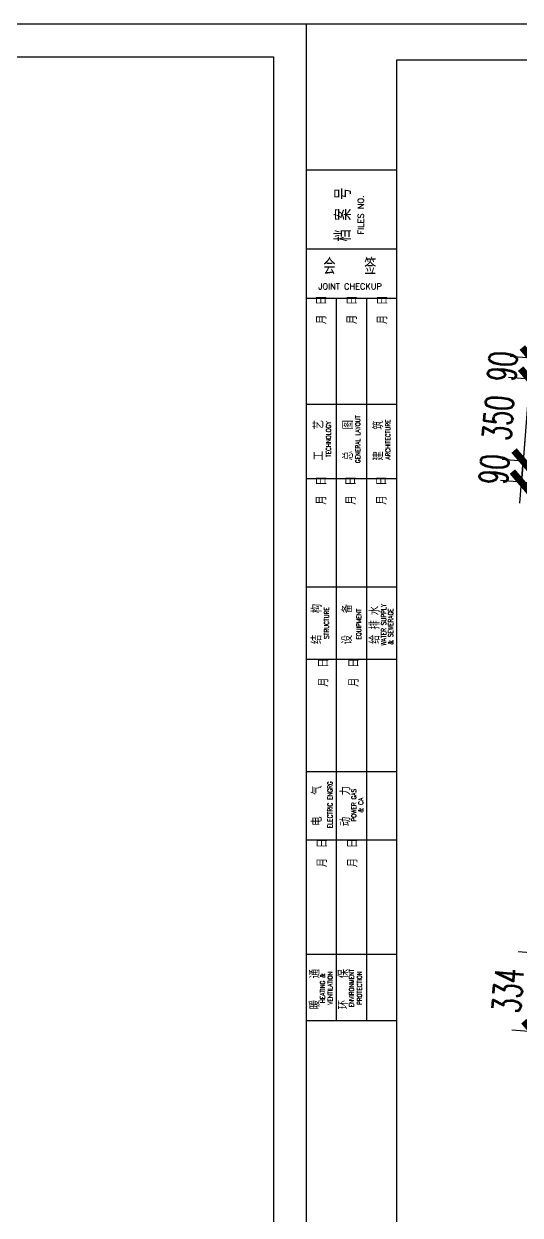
# Model space of a CAD drawing. Header units: inches. Extents: x 129725932 to 129894734, y 55771230 to 55809283.
# Drawn here: x 129813375 to 129815489, y 55804209 to 55809283 of the extents above; entities that cross this region are included whole.
import ezdxf
from ezdxf.enums import TextEntityAlignment as Align

# ---------------------------------------------------------------- set-up
doc = ezdxf.new("R2010")
doc.units = ezdxf.units.IN
doc.header["$MEASUREMENT"] = 0
doc.layers.add('TK', color=140, linetype='Continuous')
doc.layers.add('尺寸标注', color=8, linetype='Continuous')
doc.styles.add('ARIAL', font='swisscl.ttf', dxfattribs={"width": 0.7})
doc.styles.add('DIM_FONT', font='romans.shx', dxfattribs={"width": 0.618, "bigfont": '1hztxt.shx'})
doc.styles.add('HZ1', font='romand.shx', dxfattribs={"width": 0.7, "height": 300, "bigfont": 'hzxy.shx'})
doc.styles.add('HZXY', font='romand.shx', dxfattribs={"bigfont": 'hzxy.shx'})
doc.styles.add('ROMANC', font='romanc.shx', dxfattribs={"width": 0.8, "bigfont": 'hztxt.shx'})
doc.styles.add('ROMAND', font='ROMAND.shx', dxfattribs={"width": 0.85})
doc.dimstyles.new('WGH(1)', dxfattribs={"dimscale": 1.2, "dimtxt": 100, "dimasz": 0.5, "dimexe": 75, "dimexo": 75, "dimgap": 50, "dimtad": 1, "dimdec": 0, "dimzin": 0, "dimdsep": 46, "dimtxsty": 'DIM_FONT', "dimblk1": '_DIMX', "dimblk2": '_DIMX', "dimsah": 1, "dimcen": 0.09, "dimclrd": 3, "dimclre": 3, "dimclrt": 7, "dimadec": 0, "dimazin": 0, "dimtfac": 1, "dimtdec": 0, "dimtix": 1, "dimtmove": 2, "dimatfit": 3, "dimldrblk": '_DIMX', "dimfxl": 0, "dimtolj": 1, "dimtzin": 0, "dimarcsym": 0})

# ---------------------------------------------------------------- blocks, each defined once
blk = doc.blocks.new('TK')
at = {"layer": 'TK', "lineweight": -3}
for p, q in [((6334425.8, 2858636.6), (6334425.8, 2870306.6)), ((6334425.8, 2858636.6), (6334425.8, 2870306.6)), ((6334425.8, 2870306.6), (6350948.5, 2870306.6)), ((6334425.8, 2870306.6), (6350948.5, 2870306.6)), ((6334425.8, 2870306.6), (6350948.5, 2870306.6)), ((6334425.8, 2870306.6), (6350948.5, 2870306.6)), ((6350948.5, 2858636.6), (6350948.5, 2870306.6)), ((6350948.5, 2858636.6), (6350948.5, 2870306.6)), ((6334917, 2858833.1), (6334917, 2870110.2)), ((6334917, 2858833.1), (6334917, 2870110.2)), ((6334917, 2870110.2), (6350752, 2870110.2)), ((6334917, 2870110.2), (6350752, 2870110.2)), ((6350752, 2870110.2), (6350752, 2858833.1)), ((6350752, 2870110.2), (6350752, 2858833.1)), ((6334425.8, 2869513), (6334917, 2869513)), ((6334917, 2869080.6), (6334425.8, 2869080.6)), ((6334917, 2868812.9), (6334425.8, 2868812.9)), ((6334589.5, 2864883.6), (6334589.5, 2868812.9)), ((6334753.1, 2864883.6), (6334753.1, 2868812.9)), ((6334917, 2868236.4), (6334425.8, 2868236.4)), ((6334917, 2867830.6), (6334425.8, 2867830.6)), ((6334917, 2867241.9), (6334425.8, 2867241.9)), ((6334917, 2866848.3), (6334425.8, 2866848.3)), ((6334917, 2866238.1), (6334425.8, 2866238.1)), ((6334917, 2865866), (6334425.8, 2865866)), ((6334917, 2865243.8), (6334425.8, 2865243.8)), ((6334917, 2864883.6), (6334425.8, 2864883.6))]:
    blk.add_line(p, q, dxfattribs=at)
at = {"layer": 'TK', "lineweight": -3, "style": 'HZ1', "text_generation_flag": 6, "width": 0.8}
blk.add_text('档 案 号', height=87.04, rotation=270, dxfattribs=at).set_placement((6334668, 2869122.3))
at = {"layer": 'TK', "lineweight": -3, "text_generation_flag": 6}
for s, height, rotation, style, width, p in [('FILES NO.', 32.64, 270, 'ROMANC', 1, (6334737.3, 2869267.3)), ('会   签', 87.04, 180, 'HZ1', 0.8, (6334661.2, 2868943.4)), ('JOINT CHECKUP', 32.639, 180, 'ROMANC', 1, (6334662.5, 2868862)), ('  月  日', 49.12, 270, 'HZ1', 0.8, (6334533.8, 2868723.8)), ('  月  日', 49.12, 270, 'HZ1', 0.8, (6334699.7, 2868723.8)), ('  月  日', 49.12, 270, 'HZ1', 0.8, (6334864.7, 2868723.5)), ('GENERAL LAYOUT', 25.54, 270, 'ROMAND', 0.8, (6334717.3, 2868046.6)), ('工    艺', 49.12, 270, 'HZ1', 0.8, (6334517.5, 2868041.6)), ('TECHNOLOGY', 25.54, 270, 'ROMAND', 0.8, (6334557.9, 2868046.6)), ('总    图', 49.12, 270, 'HZ1', 0.8, (6334677.8, 2868041.6)), ('建    筑', 49.12, 270, 'HZ1', 0.8, (6334842.4, 2868040.1)), ('ARCHITECTURE', 25.54, 270, 'ROMAND', 0.8, (6334881.5, 2868045.1)), ('  月  日', 49.12, 270, 'HZ1', 0.8, (6334533.1, 2867741.2)), ('  月  日', 49.12, 270, 'HZ1', 0.8, (6334693.4, 2867741.2)), ('  月  日', 49.12, 270, 'HZ1', 0.8, (6334860.6, 2867741.2)), ('结    构', 49.12, 270, 'HZ1', 0.8, (6334507.3, 2867041.6)), ('STRUCTURE', 25.54, 270, 'ROMAND', 0.8, (6334547.3, 2867046.6)), ('设    备', 49.12, 270, 'HZ1', 0.8, (6334672.6, 2867041)), ('给 排 水', 49.12, 270, 'HZ1', 0.8, (6334822.6, 2867036.6)), ('WATER SUPPLY', 25.54, 270, 'ROMAND', 0.8, (6334858, 2867037.5)), ('EQUIPMENT', 25.54, 270, 'ROMAND', 0.8, (6334722.5, 2867040.8)), ('& SEWERAGE', 25.54, 270, 'ROMAND', 0.8, (6334896.1, 2867028)), ('  月  日', 49.12, 270, 'HZ1', 0.8, (6334544.1, 2866750.4)), ('  月  日', 49.12, 270, 'HZ1', 0.8, (6334709.4, 2866750.4)), ('电    气', 49.12, 270, 'HZ1', 0.8, (6334508.2, 2866053.5)), ('ELECTRIC ENGRG', 25.54, 270, 'ROMAND', 0.8, (6334566.1, 2866058.5)), ('动    力', 49.12, 270, 'HZ1', 0.8, (6334664, 2866050.9)), ('POWER GAS', 25.54, 270, 'ROMAND', 0.8, (6334695.6, 2866055.9)), ('& CA', 26.11, 270, 'ROMAND', 0.8, (6334733.7, 2866055.9)), ('  月  日', 49.12, 270, 'HZ1', 0.8, (6334537.2, 2865769.1)), ('  月  日', 49.12, 270, 'HZ1', 0.8, (6334702.5, 2865769.1)), ('暖    通', 49.12, 270, 'HZ1', 0.8, (6334496.5, 2865055.6)), ('HEATING &', 25.54, 270, 'ROMAND', 0.8, (6334525.8, 2865060.6)), ('VENTILATION', 25.54, 270, 'ROMAND', 0.8, (6334567.2, 2865060.6)), ('环    保', 49.12, 270, 'HZ1', 0.8, (6334652.7, 2865055.6)), ('ENVIRONMENT', 25.54, 270, 'ROMAND', 0.8, (6334683.4, 2865060.6)), ('PROTECTION', 25.54, 270, 'ROMAND', 0.8, (6334726.4, 2865060.6))]:
    blk.add_text(s, height=height, rotation=rotation, dxfattribs=dict(at, style=style, width=width)).set_placement(p, align=Align.CENTER)
at = {"layer": 'TK', "lineweight": -3}
for tag, height, style, width, p in [('PROJECT-NAME', 98.2, 'HZXY', 0.8, (6344531.8, 2859366.2)), ('ITEM-NAME', 98.2, 'HZXY', 0.8, (6346423, 2859369.9)), ('DISCIPLINE', 58.9, 'HZXY', 1, (6349472.7, 2859435.4)), ('STATUS', 58.9, 'HZXY', 0.8, (6350406.5, 2859350.8)), ('版本号', 58.9, 'HZXY', 1, (6342281.9, 2859251.5)), ('REWORK-DATE', 58.9, 'ARIAL', 1, (6342814.4, 2859259)), ('DRAWING-TITLE', 98.2, 'HZXY', 0.8, (6347969.5, 2859229.5)), ('SCALE', 58.9, 'ARIAL', 1, (6349470.2, 2859271.1)), ('DRAWING-TITLE', 98.2, 'HZXY', 0.8, (6347970.5, 2859098.8)), ('版本号', 58.9, 'HZXY', 1, (6342281.9, 2859078.2)), ('REWORK-DATE', 58.9, 'ARIAL', 1, (6342814.4, 2859087.1)), ('DATE', 58.9, 'ARIAL', 1, (6349468, 2859092.1)), ('PROJECT-NUMBER', 58.9, 'ARIAL', 0.9, (6350395.7, 2859013.3)), ('DRAWING-TITLE', 98.2, 'HZXY', 0.8, (6347972.1, 2858962.5)), ('DRAWING-NUMBER', 58.9, 'ARIAL', 1, (6349470.8, 2858922)), ('版本号', 58.9, 'HZXY', 1, (6342281.9, 2858912.2)), ('REWORK-DATE', 58.9, 'ARIAL', 1, (6342814.4, 2858915.2))]:
    blk.add_attdef(tag, text='', height=height, dxfattribs=dict(at, style=style, width=width)).set_placement(p, align=Align.MIDDLE)
blk = doc.blocks.new('_DIMX')
blk.add_line((-150, 0), (150, 0))
at = {"const_width": 50}
blk.add_lwpolyline([(-70, -70), (70, 70)], dxfattribs=at)
blk = doc.blocks.new('*D390')
at = {"layer": 'Defpoints', "color": 0}
for p in [(129815765.8, 55805307.5), (129815543, 55804990.3), (129815739.2, 55804974.6)]:
    blk.add_point(p, dxfattribs=at)
at = {"layer": '尺寸标注', "color": 3, "lineweight": -2}
for p, q in [((129815676.1, 55805314.7), (129815479.9, 55805330.4)), ((129815569.5, 55805322.6), (129815543, 55804990.9)), ((129815649.5, 55804981.8), (129815453.2, 55804997.5))]:
    blk.add_line(p, q, dxfattribs=at)
at = {"layer": '尺寸标注', "color": 3, "lineweight": -2, "xscale": 0.5999999999999995, "yscale": 0.5999999999999995, "zscale": 0.5999999999999995}
for p, rotation in [((129815569.6, 55805323.2), 85.4260787489664), ((129815543, 55804990.3), 265.4260787489664)]:
    blk.add_blockref('_DIMX', p, dxfattribs=dict(at, rotation=rotation))
at = {"layer": '尺寸标注', "color": 7, "insert": (129815436.7, 55805166.3), "char_height": 120, "attachment_point": 5, "rotation": 85.4261, "style": 'DIM_FONT'}
blk.add_mtext('\\A1;334', dxfattribs=at)
blk = doc.blocks.new('*D403')
at = {"layer": 'Defpoints', "color": 0}
for p in [(129815755.7, 55807841.7), (129815529.2, 55807769.5), (129815748.5, 55807752)]:
    blk.add_point(p, dxfattribs=at)
at = {"layer": '尺寸标注', "color": 3, "lineweight": -2}
for p, q in [((129815666, 55807848.9), (129815446.7, 55807866.4)), ((129815536.4, 55807859.2), (129815529.2, 55807769.5)), ((129815536.5, 55807859.8), (129815536.5, 55807860.4)), ((129815658.8, 55807759.2), (129815439.5, 55807776.7)), ((129815529.2, 55807768.9), (129815529.2, 55807768.3))]:
    blk.add_line(p, q, dxfattribs=at)
at = {"layer": '尺寸标注', "color": 3, "lineweight": -2, "xscale": 0.5999999999999995, "yscale": 0.5999999999999995, "zscale": 0.5999999999999995}
for p, rotation in [((129815536.4, 55807859.2), 265.4260784480928), ((129815529.2, 55807769.5), 85.42607844809282)]:
    blk.add_blockref('_DIMX', p, dxfattribs=dict(at, rotation=rotation))
at = {"layer": '尺寸标注', "color": 7, "insert": (129815413.2, 55807824), "char_height": 120, "attachment_point": 5, "rotation": 85.4261, "style": 'DIM_FONT'}
blk.add_mtext('\\A1;90', dxfattribs=at)
blk = doc.blocks.new('*D404')
at = {"layer": 'Defpoints', "color": 0}
for p in [(129815748.5, 55807752), (129815501.3, 55807420.6), (129815720.6, 55807403.1)]:
    blk.add_point(p, dxfattribs=at)
at = {"layer": '尺寸标注', "color": 3, "lineweight": -2}
for p, q in [((129815658.8, 55807759.2), (129815439.5, 55807776.7)), ((129815529.2, 55807768.9), (129815501.4, 55807421.2)), ((129815630.9, 55807410.3), (129815411.6, 55807427.8))]:
    blk.add_line(p, q, dxfattribs=at)
at = {"layer": '尺寸标注', "color": 3, "lineweight": -2, "xscale": 0.5999999999999995, "yscale": 0.5999999999999995, "zscale": 0.5999999999999995}
for p, rotation in [((129815529.2, 55807769.5), 85.4260784480878), ((129815501.3, 55807420.6), 265.4260784480878)]:
    blk.add_blockref('_DIMX', p, dxfattribs=dict(at, rotation=rotation))
at = {"layer": '尺寸标注', "color": 7, "insert": (129815395.7, 55807604.7), "char_height": 120, "attachment_point": 5, "rotation": 85.4261, "style": 'DIM_FONT'}
blk.add_mtext('\\A1;350', dxfattribs=at)
blk = doc.blocks.new('*D405')
at = {"layer": 'Defpoints', "color": 0}
for p in [(129815720.6, 55807403.1), (129815494.2, 55807330.9), (129815713.4, 55807313.4)]:
    blk.add_point(p, dxfattribs=at)
at = {"layer": '尺寸标注', "color": 3, "lineweight": -2}
for p, q in [((129815630.9, 55807410.3), (129815411.6, 55807427.8)), ((129815501.3, 55807420.6), (129815494.2, 55807330.9)), ((129815501.4, 55807421.2), (129815501.4, 55807421.8)), ((129815623.7, 55807320.6), (129815404.4, 55807338.1)), ((129815494.1, 55807330.3), (129815494.1, 55807329.7))]:
    blk.add_line(p, q, dxfattribs=at)
at = {"layer": '尺寸标注', "color": 3, "lineweight": -2, "xscale": 0.5999999999999995, "yscale": 0.5999999999999995, "zscale": 0.5999999999999995}
for p, rotation in [((129815501.3, 55807420.6), 265.4260784480878), ((129815494.2, 55807330.9), 85.42607844808781)]:
    blk.add_blockref('_DIMX', p, dxfattribs=dict(at, rotation=rotation))
at = {"layer": '尺寸标注', "color": 7, "insert": (129815378.1, 55807385.4), "char_height": 120, "attachment_point": 5, "rotation": 85.4261, "style": 'DIM_FONT'}
blk.add_mtext('\\A1;90', dxfattribs=at)

msp = doc.modelspace()

# ---------------------------------------------------------------- block references
for p, xscale, yscale, zscale in [((125258651.1, 53750234.7), 0.7173618336110094, 0.7173618301973851, 0.7173618351155617), ((124855626.8, 53562242.2), 0.7828574404120445, 0.7828574366867542, 0.7828574420539636)]:
    msp.add_blockref('TK', p, dxfattribs=dict(xscale=xscale, yscale=yscale, zscale=zscale))

# ---------------------------------------------------------------- dimensions: what is measured, and where the dimension line sits
at = {"layer": '尺寸标注'}
for p1, p2, distance, picture, middle in [((129815755.7, 55807841.7), (129815748.5, 55807752), -220, '*D403', (129815413.2, 55807824)), ((129815765.8, 55805307.5), (129815739.2, 55804974.6), -196.9, '*D390', (129815436.7, 55805166.3))]:
    dim = msp.add_aligned_dim(p1=p1, p2=p2, distance=distance, dimstyle='WGH(1)', override={"dimfxl": 250}, dxfattribs=at)
    dim.commit()
    dim.dimension.update_dxf_attribs({"geometry": picture, "text_midpoint": middle})
for base, p1, p2, picture, middle in [((129815501.3, 55807420.6), (129815748.5, 55807752), (129815720.6, 55807403.1), '*D404', (129815395.7, 55807604.7)), ((129815494.2, 55807330.9), (129815720.6, 55807403.1), (129815713.4, 55807313.4), '*D405', (129815378.1, 55807385.4))]:
    dim = msp.add_linear_dim(base=base, p1=p1, p2=p2, angle=85.4261, dimstyle='WGH(1)', override={"dimfxl": 250}, dxfattribs=at)
    dim.commit()
    dim.dimension.update_dxf_attribs({"geometry": picture, "text_midpoint": middle})

doc.saveas('drawing.dxf')
